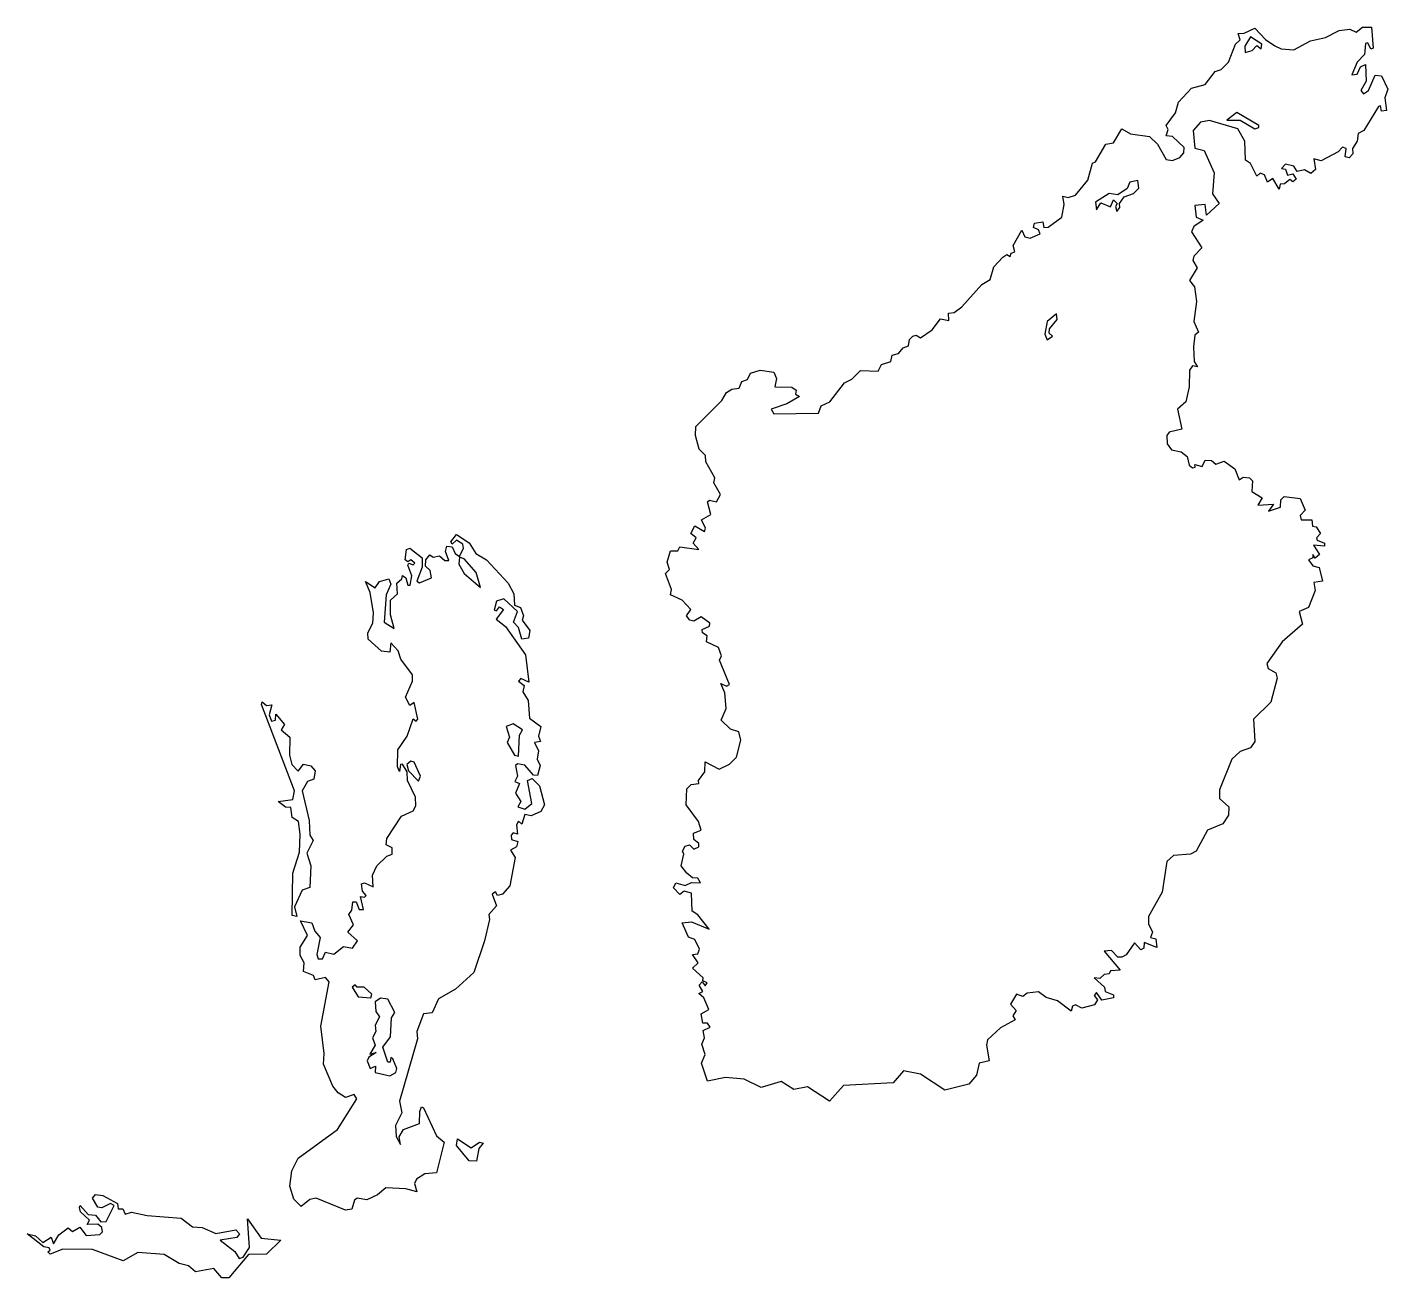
# Model space of a CAD drawing. Header units: millimetres. Extents: x 157 to 480, y 84 to 380.
import ezdxf

# ---------------------------------------------------------------- set-up
doc = ezdxf.new("R2010")
doc.units = ezdxf.units.MM
doc.layers.add('PASS_01', color=1, linetype='Continuous')

msp = doc.modelspace()

# ---------------------------------------------------------------- linework, layer by layer
at = {"layer": 'PASS_01'}
for points in [[(335.75, 130.52), (331, 129.12), (327, 131.06), (322.5, 131.45), (318.24, 130.62), (316.83, 134.88), (317.71, 136.88), (316.93, 139.38), (317.59, 140.88), (317.24, 142.62), (318.93, 143.38), (318.25, 144.33), (317.14, 144.38), (316.75, 146.58), (318.55, 147.62), (317.41, 150.38), (316.24, 151.38), (317.19, 151.88), (316.33, 153.38), (317, 154.1), (317.75, 153.19), (318.23, 153.88), (317.19, 154.38), (317.26, 155.12), (314.71, 157.38), (316.09, 158.62), (314.72, 160.62), (316, 160.74), (316.36, 161.88), (315.25, 164.2), (313.75, 164.7), (312.25, 168.12), (314.5, 168.37), (318.68, 166.62), (316, 170.02), (314.66, 170.88), (314.5, 175.12), (312.75, 175.65), (311.75, 174.82), (310.22, 176.38), (310.75, 177.58), (313, 176.97), (314.5, 177.66), (316.59, 177.62), (316, 178.68), (314.75, 178.75), (313.37, 179.88), (312, 181.62), (312.65, 184.38), (312.33, 185.12), (313, 186.3), (314, 186.58), (315, 185.58), (316.25, 186.12), (316.25, 186.95), (315.05, 187.88), (314.93, 189.38), (316.79, 190.12), (316.16, 192.12), (313.25, 196.12), (313.34, 199.88), (314.42, 200.88), (316.21, 201.12), (316.12, 201.88), (317.63, 203.88), (317.75, 206.28), (321, 204.53), (323.5, 205.76), (325.18, 207.38), (326.21, 211.38), (325.73, 213.38), (323.75, 214.02), (321.48, 216.12), (322.7, 218.88), (322.37, 222.62), (321.4, 224.88), (322.75, 224.2), (323.48, 224.62), (321.12, 230.38), (321.56, 231.38), (320.84, 233.38), (318, 234.71), (318.17, 236.12), (317.1, 236.88), (317, 237.62), (318.75, 238.46), (318.79, 239.12), (316.75, 240.66), (315, 239.64), (314.09, 239.88), (313.33, 240.88), (314.36, 242.38), (312.25, 244.6), (309.54, 245.88), (309.72, 247.12), (308.31, 250.88), (309.23, 251.88), (308.74, 253.62), (309.5, 256.27), (311.25, 256.28), (311.75, 257.21), (316.23, 256.62), (314.89, 258.12), (315.57, 259.38), (314.3, 260.38), (315.25, 262.19), (317.54, 260.88), (317.76, 261.62), (316.82, 263.62), (319.05, 264.88), (318.28, 267.88), (318.75, 268.31), (320.43, 267.88), (321.36, 269.62), (319.8, 272.38), (320.02, 273.62), (317.86, 277.38), (317.76, 278.88), (316.28, 280.38), (315.41, 283.62), (315.5, 285.76), (321.7, 291.88), (322.75, 293.78), (324.02, 294.62), (325.75, 294.81), (326.37, 296.38), (327.75, 296.9), (328.49, 298.38), (330.75, 299.08), (333.99, 298.62), (334.65, 297.12), (334.25, 295.12), (338.25, 295.07), (339.3, 294.38), (339.11, 293.38), (340.04, 292.88), (337.08, 291.12), (333.38, 289.88), (334, 288.71), (344.57, 288.88), (345.18, 290.62), (347.25, 291.62), (350.71, 296.12), (352.5, 296.94), (354.5, 299), (358.75, 298.89), (359.5, 300.46), (361.75, 301.15), (362.05, 302.62), (363.5, 303.02), (364.61, 304.38), (365.91, 304.88), (366.13, 306.38), (366.9, 307.12), (367.75, 307.39), (368.75, 306.74), (371.5, 308.64), (373.5, 311.27), (375.5, 310.87), (375.4, 312.62), (376.75, 312.79), (378.54, 314.12), (383.25, 319.37), (385.29, 320.62), (386.15, 323.62), (388.27, 325.88), (389.25, 326.54), (390, 326.06), (390.25, 326.86), (391.1, 327.12), (390.69, 328.62), (392.75, 332.29), (393.5, 330.73), (394.75, 330.36), (397.09, 331.38), (396.75, 332.34), (395.5, 332.88), (395.75, 333.91), (397.75, 334.29), (398, 332.91), (399, 332.99), (402.25, 335.35), (402.84, 338.38), (402.5, 340.37), (403.75, 339.99), (405.5, 340.54), (408.43, 344.12), (409.5, 348.12), (410.25, 348.46), (412.71, 352.62), (414.5, 352.99), (416.5, 356.27), (418.5, 355.1), (423, 354.49), (424.93, 352.62), (427, 348.99), (428.5, 348.8), (430.25, 349.5), (431.14, 350.62), (431.26, 351.88), (428.5, 354.49), (426.99, 354.62), (427.45, 356.12), (427.01, 357.12), (429.19, 360.12), (429.89, 362.62), (433, 365.95), (436.25, 366.82), (438.61, 369.88), (440, 370.34), (441.73, 372.12), (443.4, 376.38), (444.49, 377.38), (444.03, 378.88), (445.5, 378.93), (448, 380.17), (450.5, 377.43), (452.75, 375.94), (454.25, 375.24), (457.25, 375.01), (461.2, 377.12), (464.75, 377.91), (467.97, 379.62), (470.5, 379.88), (472, 379.24), (473.54, 380.38), (475.61, 380.38), (476, 375.44), (475.5, 375.21), (474.75, 376.68), (474.25, 376.48), (473.99, 373.88), (472.25, 372.06), (470.94, 369.12), (472.25, 369.27), (473, 370.97), (474.25, 371.54), (474.4, 367.62), (473.09, 365.38), (473.75, 364.61), (474.89, 365.38), (476.5, 369.02), (478, 368.84), (479.5, 365.72), (478.82, 363.62), (479.17, 360.62), (478, 360.45), (477.75, 361.74), (477.28, 361.62), (473.79, 355.88), (472.5, 355.15), (472.23, 353.38), (471.14, 351.62), (471.21, 350.38), (470.37, 349.38), (469.42, 349.62), (469.63, 351.62), (468.75, 351.96), (467.75, 350.81), (463.75, 348.67), (462, 349.18), (462.33, 346.62), (461.25, 345.68), (459.75, 346.56), (458, 346.18), (457.25, 347.41), (455.25, 347.94), (454.31, 346.88), (455.25, 346.72), (455.75, 345.3), (457, 345.66), (457.79, 344.38), (457, 343.75), (456.25, 344.31), (455, 343.27), (454, 343.21), (453.75, 342.02), (452.25, 344.54), (451, 343.62), (450.32, 345.38), (449.25, 345.75), (448.5, 345.07), (447, 348.04), (445.76, 348.88), (445.59, 353.38), (444, 356.29), (437.25, 358.28), (435.15, 357.88), (433.37, 355.88), (433.75, 351.7), (436, 351.12), (438.39, 345.88), (437.98, 340.88), (439.54, 338.62), (436.5, 335.87), (436.25, 338.38), (433.75, 338.14), (434.1, 335.38), (435.75, 334.62), (433.5, 333.13), (432.95, 331.88), (435.44, 328.12), (433.52, 326.12), (433.26, 325.12), (434.31, 323.38), (432.52, 320.38), (433.73, 318.88), (434.17, 315.38), (433.54, 310.62), (434.6, 308.12), (433.75, 307.38), (433.49, 304.62), (433.63, 301.12), (434.43, 299.88), (433.25, 300.09), (432.52, 299.12), (432.43, 295.12), (431.64, 291.62), (429.68, 289.88), (430.72, 285.12), (427.68, 284.38), (427.17, 283.62), (427.21, 281.62), (428.25, 280.2), (430.5, 279.78), (431.96, 278.62), (432.46, 276.62), (433.25, 275.92), (433.83, 276.12), (433.75, 276.75), (435.5, 276.3), (436.25, 277.8), (437.75, 277.72), (438.75, 276.79), (440.75, 277.54), (443.25, 275.68), (444.25, 273.08), (445.25, 273.72), (446.74, 273.62), (447.42, 272.88), (447.3, 270.38), (449.71, 268.88), (448.67, 267.12), (452.45, 267.38), (451.25, 265.69), (454.06, 266.62), (454.18, 268.38), (454.91, 269.12), (458.75, 268.65), (459.89, 265.88), (458.71, 264.62), (458.97, 263.62), (461.5, 263.63), (461.67, 262.12), (462.5, 261.99), (463.52, 260.38), (462.57, 259.38), (462.75, 258.8), (464.49, 258.12), (464.5, 257.42), (461.87, 257.62), (463.33, 255.38), (462.25, 254.52), (461.75, 255.45), (461.74, 254.62), (460.73, 254.12), (461.75, 252.72), (463.25, 252.3), (464.03, 249.12), (462, 248.79), (462.28, 246.88), (460.72, 242.88), (458.53, 241.88), (459.3, 238.88), (454.5, 234.68), (450.8, 229.62), (451.12, 228.38), (453, 227.33), (453.29, 226.12), (451.77, 220.38), (447.7, 216.38), (448, 211.1), (447, 209.62), (444.5, 208.75), (442.56, 206.88), (439.64, 199.62), (439.6, 197.62), (441.82, 195.62), (441.75, 193.63), (440.37, 191.62), (436.77, 190.12), (434.06, 185.12), (432.75, 184.36), (428.75, 184.04), (427.1, 182.62), (426, 175.4), (422.77, 169.62), (422.76, 167.88), (423.76, 165.88), (423.27, 164.62), (424.5, 164.3), (424.75, 162.24), (421.75, 163.43), (421.67, 162.12), (421, 161.69), (419.5, 163.42), (417.5, 160.51), (416.5, 159.99), (415.5, 159.98), (414, 161.59), (412.25, 161.37), (416.07, 156.88), (413.75, 156.72), (413.5, 156.07), (412.25, 155.91), (411.25, 154.96), (409.92, 155.12), (412.39, 152.88), (412.51, 151.88), (414.5, 151.07), (414.46, 150.38), (411.75, 149.77), (410.5, 151.58), (409.88, 150.88), (410.69, 149.88), (410, 148.67), (407, 147.93), (405.5, 148.72), (404.74, 148.38), (404.5, 147.22), (401.19, 149.62), (398.5, 150.44), (396.75, 151.76), (394, 151.46), (393, 150.67), (391.5, 151.23), (390.05, 148.88), (391.39, 147.38), (390.66, 146.12), (391.2, 145.12), (387.75, 143.25), (384.66, 140.38), (384.38, 139.12), (385.06, 135.38), (382.66, 134.88), (382, 132.02), (380.2, 129.88), (374.5, 128.44), (368.75, 132.26), (364.75, 133.03), (362.25, 130.17), (350.5, 129.54), (347.15, 125.88), (342, 129.29), (338.75, 128.62)], [(449.64, 376.38), (447, 378.13), (445.61, 375.88), (445.67, 374.38), (447.34, 374.88), (448.5, 376.02), (449.5, 375.26)], [(444.5, 358.34), (448, 356.27), (448.96, 356.62), (448.94, 357.12), (443.75, 360.13), (441.38, 358.38)], [(419.25, 340.97), (420.5, 342.24), (420.25, 344.06), (418.35, 343.62), (417.71, 342.12), (415.5, 340.66), (413.5, 340.98), (410.26, 338.88), (410.5, 337.12), (411.5, 338.74), (413.75, 337.81), (414.5, 339.49), (415.39, 338.62), (414.94, 337.88), (415.25, 336.7), (416.01, 337.62), (415.89, 338.62), (417, 340.14)], [(401.12, 311.12), (401, 312.46), (398.79, 310.62), (398.21, 307.62), (398.75, 306.32), (400, 307.12), (399.24, 307.88), (399.32, 308.88)], [(224, 102.52), (222, 100.89), (220.27, 102.62), (219.25, 105.75), (219.75, 109.37), (221.28, 112.38), (230.61, 119.12), (235.16, 126.38), (234.5, 127.41), (232.5, 126.73), (230.75, 127.82), (229.5, 129.4), (227.24, 134.62), (227.46, 137.12), (226.66, 143.62), (228.62, 154.12), (227.75, 155.14), (225.25, 154.6), (224.93, 155.62), (222.53, 156.62), (222.65, 158.62), (221.74, 160.38), (221.75, 162.37), (223.47, 165.12), (221.83, 168.62), (224.5, 168.1), (225.19, 166.12), (226.5, 164.66), (225.7, 160.62), (226, 159.56), (227, 159.6), (227.75, 161.18), (229.75, 160.66), (232, 162.53), (234.14, 162.12), (235.31, 163.88), (233.06, 165.88), (234.36, 167.62), (233.29, 170.12), (233.99, 171.12), (234.22, 173.12), (235, 173.06), (235.75, 171.27), (236.75, 171.3), (236.04, 174.38), (237, 174.17), (237.34, 174.62), (236.53, 175.62), (236.25, 177.4), (237, 177.59), (239.02, 176.62), (238.9, 179.38), (239.89, 181.62), (242.25, 183.89), (243.56, 184.38), (243.52, 185.88), (242.13, 186.62), (242.25, 188.12), (245.75, 193.41), (248.5, 194.67), (249.13, 195.88), (249.05, 197.88), (247.14, 201.88), (247.09, 203.88), (246, 205.75), (245.51, 205.62), (245.25, 203.97), (244.83, 205.12), (244.86, 209.12), (247.1, 212.38), (248.5, 216.49), (249.25, 215.9), (249.6, 216.38), (248.75, 220.34), (247.75, 219.59), (246.69, 221.62), (248.39, 225.38), (248.35, 226.88), (245.58, 230.62), (244.94, 232.62), (243.25, 234.45), (243, 232.29), (241, 232.53), (237.83, 235.38), (237.78, 236.88), (238.98, 239.12), (239.08, 241.62), (238.3, 246.38), (237.25, 249.01), (239.5, 247.49), (240.5, 249), (242.75, 249.62), (243.22, 248.38), (242.09, 245.88), (241.63, 239.38), (244, 237.9), (243.12, 241.12), (243.15, 244.62), (244.84, 246.12), (244.65, 248.62), (245.86, 249.62), (246, 250.45), (246.74, 249.88), (247.26, 248.12), (247.77, 248.12), (248.2, 250.38), (247.23, 252.88), (247.5, 253.35), (248.5, 252.93), (248.88, 253.38), (248, 254.16), (247.25, 253.69), (246.58, 254.12), (246.97, 256.62), (247.75, 256.95), (250.66, 254.62), (250.62, 252.38), (249.36, 249.12), (250, 248.66), (252.85, 249.88), (252.57, 251.62), (251.47, 252.62), (251.54, 254.12), (252.5, 255.36), (253.25, 254.79), (254.75, 255.08), (256, 253.96), (257, 253.96), (256.21, 256.12), (256.5, 257.4), (257.75, 257.25), (258.43, 255.62), (259.5, 254.93), (260.43, 256.88), (260.26, 257.88), (258.75, 258.84), (257.75, 257.83), (257.45, 258.38), (258.75, 260.15), (261.75, 258.17), (263.35, 255.62), (265.87, 254.12), (271.02, 248.62), (272.35, 246.12), (272.53, 243.38), (273.97, 242.88), (274.66, 240.88), (274.38, 239.88), (276.17, 237.38), (275.88, 235.62), (274.23, 235.38), (273.47, 238.12), (272.27, 239.38), (273.24, 241.88), (270, 244.91), (268.24, 244.38), (267.75, 242.23), (268.25, 242.05), (269, 243.02), (269.92, 242.38), (268.19, 240.12), (270.37, 238.38), (275.14, 231.62), (275.92, 225.12), (274, 226.06), (273.49, 225.38), (274.84, 224.38), (274.54, 222.88), (275.75, 220.85), (276.06, 216.62), (278.74, 214.62), (278.25, 212.38), (278.66, 211.12), (277.31, 210.88), (278.2, 208.88), (277.89, 206.88), (278.6, 205.38), (278, 203.05), (277, 203.1), (275, 205.47), (273.25, 205.81), (272.75, 205.38), (273.22, 202.88), (272.61, 201.62), (273.75, 201.12), (272.79, 198.88), (274.02, 196.88), (273.32, 195.62), (275, 195.07), (276.6, 196.38), (275.65, 201.88), (276.75, 202.29), (278.49, 200.62), (279.63, 196.12), (278.75, 194.5), (276.5, 193.49), (275, 193.77), (274.25, 191.53), (273.5, 192.24), (273.03, 191.38), (273.28, 189.12), (272.25, 189.47), (271.76, 188.88), (271.81, 187.88), (273.31, 187.38), (273, 186.11), (271.56, 185.38), (272.65, 183.62), (271.43, 176.88), (269.7, 174.88), (268.5, 174.57), (268, 175.45), (267.22, 174.88), (268.24, 172.12), (266.43, 170.12), (266.62, 168.88), (265.43, 163.88), (262.93, 156.38), (258.58, 152.38), (254.53, 150.12), (253, 146.81), (251, 146.57), (249.42, 142.38), (249.53, 140.62), (245.31, 125.88), (245.8, 123.12), (244.34, 120.12), (244.5, 117.49), (245.5, 115.55), (245.22, 117.38), (246.26, 119.12), (250, 120.53), (250.13, 123.38), (250.5, 124.53), (251, 124.26), (254.07, 117.62), (255.83, 116.12), (254.02, 108.88), (251.25, 108.67), (249.32, 107.38), (248.85, 106.38), (249.35, 104.38), (246.75, 105.09), (242, 105.29), (240.09, 103.62), (237.5, 102.45), (235.25, 102.83), (234.59, 102.38), (234, 100.29), (232.5, 100.01), (225.5, 102.84)], [(260.62, 254.38), (259.5, 254.79), (259.34, 253.12), (260.58, 250.88), (264.5, 247.56), (263.45, 251.12)], [(221.76, 189.12), (221.34, 192.12), (219.85, 193.12), (219.5, 195.48), (218.25, 195.56), (216.53, 196.88), (220, 197.35), (220.36, 199.38), (212.54, 219.88), (212.75, 220.51), (213.75, 219.62), (215, 219.76), (214.37, 217.38), (214.92, 215.88), (215.87, 216.12), (216, 217.55), (218.05, 215.12), (217.27, 213.88), (219.32, 212.12), (219.17, 207.88), (219.78, 205.62), (221.25, 204.1), (222.5, 205.76), (224.25, 205.34), (225.25, 204.12), (225, 202.16), (223.5, 201.61), (222.19, 199.38), (223.89, 192.38), (224.06, 188.88), (224.81, 187.62), (223.29, 184.62), (224.3, 181.62), (224, 176.5), (222.24, 175.88), (220.36, 171.88), (220.98, 169.62), (219.8, 169.88), (220.01, 179.88), (221.57, 184.88)], [(274.45, 213.88), (272.25, 215.29), (270.58, 214.62), (271.31, 212.12), (270.78, 210.88), (272.57, 207.88), (273.45, 207.62), (273.73, 212.62)], [(248, 206.44), (247.04, 205.62), (247.38, 204.12), (249.75, 201.69), (250.29, 202.88), (248.75, 206.19)], [(235.25, 152.85), (234.75, 153.39), (234.05, 152.88), (235.5, 150.56), (238.5, 150.36), (238.75, 151.18), (236.93, 152.88)], [(243.73, 135.88), (243.25, 136.17), (243.1, 135.12), (242.48, 135.12), (241.33, 138.62), (243.18, 141.12), (243.36, 145.62), (244.19, 146.88), (242.5, 150.07), (240.75, 150.27), (239.53, 149.38), (239.64, 147.12), (240.53, 145.88), (239.47, 143.88), (239.64, 142.38), (238.86, 140.88), (239.48, 139.12), (238.25, 136.96), (239.71, 137.38), (238, 136.31), (237.59, 135.38), (238.34, 133.62), (239.59, 134.12), (239.51, 132.62), (243, 131.88), (244.39, 132.62), (244.64, 133.62)], [(259, 116.96), (262.25, 114.77), (264.25, 116.16), (265.08, 115.88), (264.07, 114.62), (263.5, 111.64), (261.75, 111.74), (258.75, 115.38)], [(201.25, 86.17), (196.93, 85.38), (195.25, 86.81), (193.06, 87.38), (189.5, 89.52), (183.25, 90.02), (179.75, 88.05), (172.5, 90.68), (165.5, 90.81), (162.5, 89.57), (161.94, 90.12), (162.5, 90.51), (162.22, 91.12), (161, 91.34), (157.04, 94.38), (159, 93.97), (160.75, 92.35), (162.75, 93.64), (163.25, 92.05), (164.5, 94.19), (166.75, 95.86), (167.75, 94.99), (169.5, 96.02), (171, 94), (174.25, 94.26), (174.86, 94.88), (174.73, 95.88), (173.75, 96.68), (171.24, 96.62), (171.77, 97.62), (169.65, 99.62), (169.43, 100.62), (169.62, 101.12), (171.5, 98.97), (173.25, 98.84), (174.5, 97.24), (175.75, 97.34), (177.63, 101.12), (176.75, 101.58), (174.75, 100.58), (173.75, 100.75), (172.53, 102.88), (173.25, 103.7), (175, 103.49), (178.46, 101.62), (178.61, 100.38), (179.68, 100.38), (180.25, 99.11), (181.75, 99.57), (185.5, 98.73), (193.5, 98.13), (196.25, 96.07), (198.5, 95.9), (201.75, 94.48), (206.5, 95.38), (207.32, 94.38), (206.75, 93.51), (202.76, 92.88), (206.25, 90.2), (207.25, 88.6), (208.25, 88.9), (209.75, 91.17), (209.25, 98.01), (212.5, 93.38), (217.17, 92.88), (213.73, 89.62), (209.5, 89.53), (204.85, 84), (203.19, 84)]]:
    msp.add_lwpolyline(points, close=True, dxfattribs=at)

doc.saveas('drawing.dxf')
